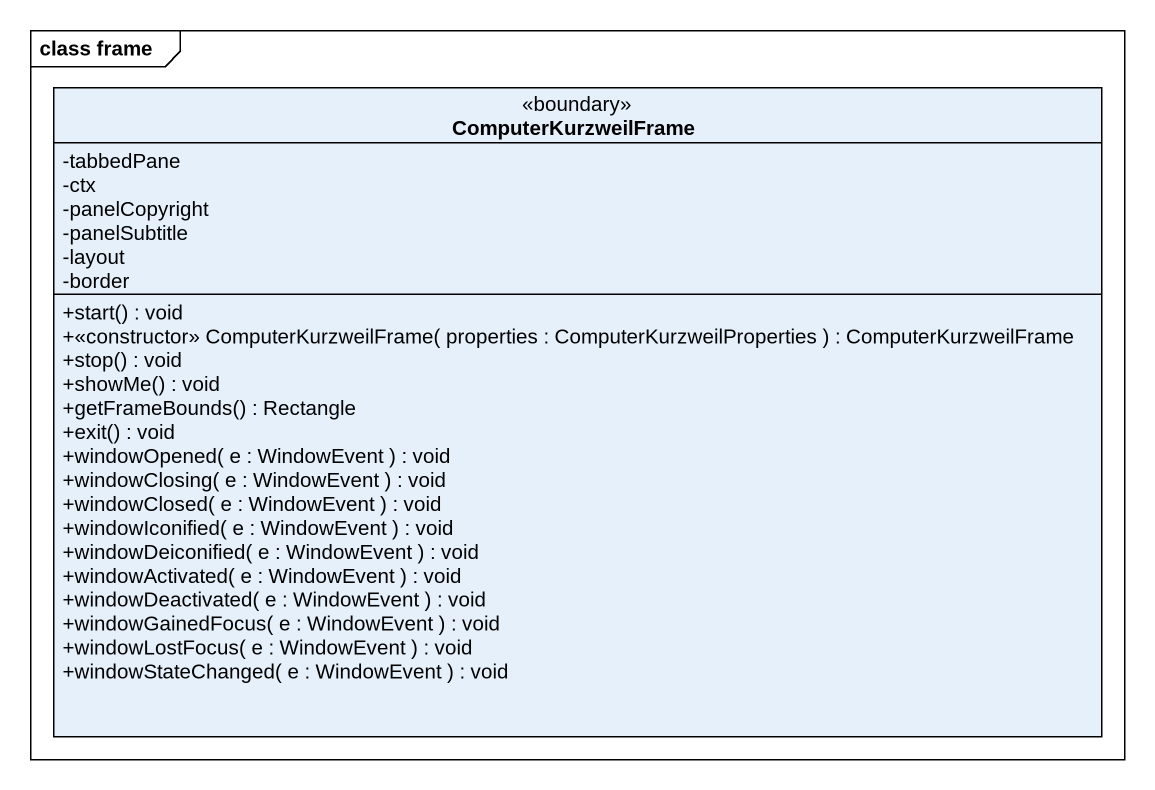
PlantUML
@startuml
mainframe class frame
hide circle
hide empty members
skinparam classAttributeIconSize 0
class ComputerKurzweilFrame <<boundary>> {
  -tabbedPane
  -ctx
  -panelCopyright
  -panelSubtitle
  -layout
  -border
  +start() : void
  +<<constructor>> ComputerKurzweilFrame( properties : ComputerKurzweilProperties ) : ComputerKurzweilFrame
  +stop() : void
  +showMe() : void
  +getFrameBounds() : Rectangle
  +exit() : void
  +windowOpened( e : WindowEvent ) : void
  +windowClosing( e : WindowEvent ) : void
  +windowClosed( e : WindowEvent ) : void
  +windowIconified( e : WindowEvent ) : void
  +windowDeiconified( e : WindowEvent ) : void
  +windowActivated( e : WindowEvent ) : void
  +windowDeactivated( e : WindowEvent ) : void
  +windowGainedFocus( e : WindowEvent ) : void
  +windowLostFocus( e : WindowEvent ) : void
  +windowStateChanged( e : WindowEvent ) : void
}
@enduml
